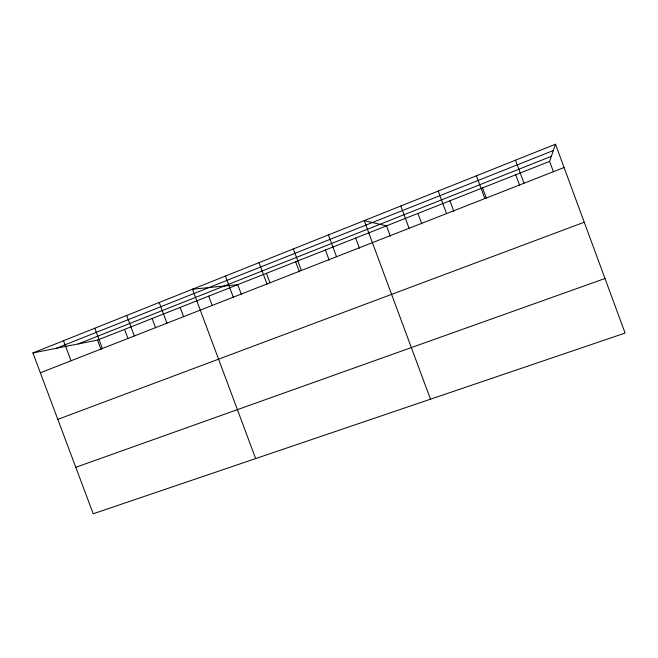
<?xml version="1.0" encoding="UTF-8"?>
<svg xmlns="http://www.w3.org/2000/svg" width="658" height="658" viewBox="0 0 658 658"><rect width="100%" height="100%" fill="white"/><g stroke="black" fill="none" stroke-linecap="round" stroke-linejoin="round"><path stroke-width="0.99" d="M553.427 171.73L549.611 161.391L555.492 144.225L32.9 352.951L93.222 513.775L625.1 333.071L555.492 144.225M56.308 348.288L553.329 150.534M78.179 343.937L551.338 156.341M32.9 352.951L97.499 340.087L549.611 161.391M40.344 372.798L564.079 167.527M57.814 419.368L584.238 222.223M75.785 467.303L604.99 278.507M208.685 296.141L212.18 305.518M255.658 458.585L192.473 289.216L237.735 284.659L241.264 294.126M180.144 307.418L183.615 316.72M159.228 302.499L166.951 323.177M152.113 318.505L155.559 327.717M126.673 315.495L134.322 335.958M124.568 329.387L127.981 338.516M94.777 328.235L102.36 348.485M97.499 340.087L101.077 349.645M63.53 340.721L71.039 360.765M430.48 399.192L364.236 220.611L386.517 225.85L390.359 236.206M355.682 238.04L359.49 248.296M328.424 234.914L336.518 256.719M325.397 250.007L329.173 260.173M293.361 248.921L301.38 270.487M295.656 261.769L299.398 271.836M266.441 273.317L269.994 282.866M259.03 262.632L266.975 283.968M225.406 276.064L233.277 297.177M515.518 160.19L524.023 183.228M515.749 174.773L519.532 185.013M482.528 187.908L486.278 198.05M476.441 175.801L484.856 198.576M449.932 200.789L453.831 211.341M438.22 191.067L446.552 213.595M417.929 213.439L421.803 223.885M400.821 206.003L409.079 228.277"/></g></svg>
